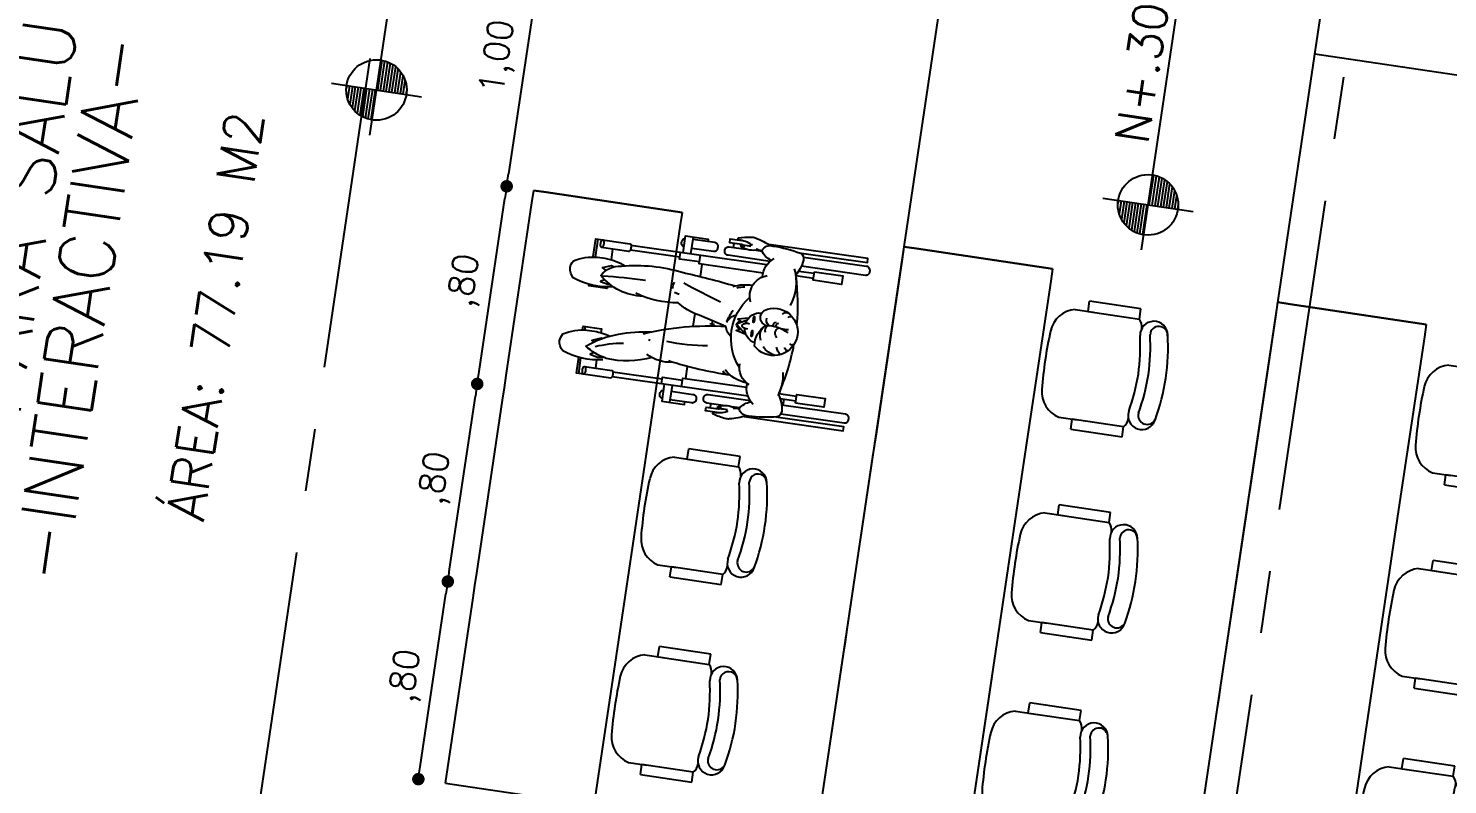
# Model space of a CAD drawing. Header units: millimetres. Extents: x 338 to 506, y 179 to 335.
# Drawn here: x 446.57 to 452.25, y 236.89 to 239.92 of the extents above; entities that cross this region are included whole.
import ezdxf
from ezdxf.enums import TextEntityAlignment as Align

# ---------------------------------------------------------------- set-up
doc = ezdxf.new("R2010")
doc.units = ezdxf.units.MM
doc.linetypes.add('CENTER', pattern=[2, 1.25, -0.25, 0.25, -0.25])
doc.linetypes.add('DASHED2', pattern=[0.375, 0.25, -0.125])
for name, color, linetype in [('EJES_DE_COLUMNA', 255, 'DASHED2'), ('MUEBLES_FIJOS', 145, 'Continuous'), ('MUROS', 32, 'Continuous'), ('PUPITRES', 8, 'Continuous'), ('TEXTO', 7, 'Continuous'), ('TEXTOS', 7, 'Continuous')]:
    doc.layers.add(name, color=color, linetype=linetype)
doc.styles.add('NOTAS', font='simplex.shx')
doc.styles.get("Standard").update_dxf_attribs({"font": 'ARIALUNI.ttf'})
doc.dimstyles.new('ROMANS', dxfattribs={"dimtxt": 0.1, "dimasz": 0.05, "dimexe": 0.04, "dimexo": 0.5, "dimgap": 0.05, "dimtad": 1, "dimtih": 1, "dimtoh": 1, "dimdec": 4, "dimzin": 5, "dimdsep": 46, "dimtxsty": 'Standard', "dimsah": 1, "dimcen": 0.05, "dimse1": 1, "dimse2": 1, "dimclrd": 7, "dimclre": 7, "dimclrt": 7, "dimadec": 0, "dimazin": 0, "dimtfac": 1, "dimtdec": 4, "dimtix": 1, "dimtmove": 2, "dimatfit": 3, "dimfxl": 1, "dimtolj": 1, "dimarcsym": 0})

# ---------------------------------------------------------------- blocks, each defined once
blk = doc.blocks.new('SILLA-AULA')
at = {"layer": 'PUPITRES'}
for p, q in [((-0.3089, 0.1635), (-0.3089, 0.0888)), ((0.1271, 0.1618), (0.1271, 0.0881)), ((-0.3498, 0.1091), (-0.3498, -0.0987)), ((-0.3498, 0.1091), (-0.3089, 0.1091)), ((-0.3089, -0.0987), (-0.3089, 0.1091)), ((0.1269, 0.1096), (0.168, 0.1096)), ((0.1271, 0.1088), (0.1271, -0.0982)), ((0.168, -0.0982), (0.168, 0.1096)), ((-0.3498, -0.0987), (-0.3089, -0.0987)), ((0.1271, -0.0982), (0.168, -0.0982))]:
    blk.add_line(p, q, dxfattribs=at)
for centre, radius, start, end in [((-0.2016, 0.1365), 0.1106, 94.0766, 165.8334), ((-0.0911, -1.4149), 1.6658, 85.9234, 94.0766), ((0.0195, 0.1365), 0.1106, 13.2566, 85.9234), ((-0.2542, -0.1649), 0.0553, 80.2478, 260.1012), ((-0.2715, -0.0584), 0.0549, 227.1618, 267.5717), ((-0.0727, 0.7859), 0.9127, 259.1286, 268.8433), ((-0.1095, 0.7859), 0.9127, 271.1567, 280.8714), ((0.072, -0.1649), 0.0553, 279.8988, 99.7522), ((0.0898, -0.0579), 0.0549, 270.7226, 312.8382), ((-0.2498, -0.1856), 0.0362, 85.0872, 250.3213), ((-0.0876, 0.6001), 0.7663, 258.0112, 281.9888), ((0.0746, -0.1846), 0.0352, 274.9128, 94.9128), ((-0.0911, 0.5988), 0.8362, 258.0899, 281.9101)]:
    blk.add_arc(centre, radius, start, end, dxfattribs=at)
blk = doc.blocks.new('A$CC5A4DC79')
at = {"layer": 'MUEBLES_FIJOS'}
for points in [[(0.1616, 1.0086, -0.145915), (0.1734, 1.1728, -0.176095), (0.212, 1.1913, -0.120542), (0.2402, 1.1817, -0.12727), (0.2691, 1.0891), (0.2693, 1.0588, -0.06651), (0.2589, 0.995)], [(0.4565, 1.0101, -0.145915), (0.4683, 1.1742, -0.176095), (0.5069, 1.1928, -0.120542), (0.5352, 1.1832, -0.12727), (0.5641, 1.0906), (0.5643, 1.0603, -0.089352), (0.5464, 0.9756)], [(0.1241, 1.0771), (0.1247, 0.9668, -0.206485), (0.1239, 0.9648, -0.096237), (0.1201, 0.9624, -0.053065), (0.1155, 0.9611, -0.040141), (0.1091, 0.9606, -0.040141), (0.1027, 0.9611, -0.053065), (0.098, 0.9623, -0.096237), (0.0942, 0.9647, -0.206485), (0.0934, 0.9666), (0.0927, 1.1052), (0.1568, 1.1055)], [(0.1988, 0.815, -0.12434), (0.1687, 0.9962, -0.099271), (0.2052, 1.0843, -0.089867), (0.2717, 0.9612, -0.062517), (0.2998, 0.8343)], [(0.564, 1.1075), (0.6363, 1.1079), (0.637, 0.9694, -0.206485), (0.6362, 0.9674, -0.096237), (0.6325, 0.965, -0.053065), (0.6278, 0.9637, -0.040141), (0.6214, 0.9632, -0.040141), (0.615, 0.9637, -0.053065), (0.6103, 0.9649, -0.096237), (0.6066, 0.9673, -0.206485), (0.6057, 0.9692), (0.6052, 1.0795)], [(0.2098, 1.0464, -0.05357), (0.2396, 0.937)], [(0.4363, 0.8874, -0.219174), (0.4945, 1.0662, -0.235211), (0.5432, 0.9897, -0.095726), (0.5546, 0.7456, -0.014959), (0.5318, 0.5283)], [(0.4941, 1.058, -0.022155), (0.5012, 0.8858)], [(0.4309, 0.7431, -0.106147), (0.444, 0.9175)], [(0.2881, 0.8642, -0.074469), (0.3662, 0.5407)], [(0.1924, 0.7297, -0.166769), (0.2087, 0.8381)], [(0.0424, 0.7506, -0.345501), (0.0577, 0.7627), (0.0609, 0.7628, -0.345501), (0.0763, 0.7508)], [(0.1751, 0.4934, -0.0383), (0.1952, 0.7481)], [(0.2786, 0.6018, -0.057811), (0.2711, 0.7658)], [(0.3295, 0.5164, -0.201962), (0.3662, 0.5407), (0.3946, 0.6529, -0.104766), (0.4339, 0.7477)], [(0.4843, 0.7729, -0.225235), (0.5107, 0.7699)], [(0.6563, 0.7537, -0.345501), (0.6716, 0.7658), (0.6748, 0.7659, -0.345501), (0.6902, 0.7539)], [(0.0769, 0.7191), (0.0774, 0.6313, -0.414214), (0.0616, 0.6154), (0.0585, 0.6154, -0.414214), (0.0426, 0.6311), (0.0421, 0.719)], [(0.4594, 0.577, -0.015142), (0.5122, 0.7324)], [(0.656, 0.7221), (0.6564, 0.6342, 0.414214), (0.6723, 0.6185), (0.6755, 0.6185, 0.414214), (0.6913, 0.6344), (0.6908, 0.7222)], [(0.0511, 0.5045), (0.0508, 0.5712, -0.414214), (0.0665, 0.5871), (0.0697, 0.5871, -0.414214), (0.0856, 0.5714), (0.0864, 0.4011)], [(0.6497, 0.404), (0.6488, 0.5742, -0.414214), (0.6646, 0.5901), (0.6677, 0.5901, -0.414214), (0.6836, 0.5744), (0.684, 0.5077)], [(0.0236, 0.4066, -0.035305), (0.0016, 0.4719, -0.099616), (0.0005, 0.4907, -0.036148), (0.011, 0.539, -0.848873), (0.0188, 0.5375, 0.109239), (0.0305, 0.484)], [(0.0364, 0.4859, 0.060435), (0.0353, 0.5172, -1.027599), (0.045, 0.5228, -0.204192), (0.0473, 0.4564)], [(0.043, 0.5249), (0.0454, 0.5174, -0.409041), (0.0442, 0.515), (0.0405, 0.5138, -0.425399), (0.0381, 0.515), (0.0356, 0.5235)], [(0.1545, 0.4266, -0.169592), (0.1937, 0.5187)], [(0.1752, 0.5074, -0.204778), (0.1886, 0.5251)], [(0.1753, 0.5192, -0.169214), (0.18, 0.5268)], [(0.2114, 0.4629, -0.372716), (0.4953, 0.4633)], [(0.3828, 0.5408, -0.154959), (0.4156, 0.5126)], [(0.3866, 0.5411, -0.019097), (0.4344, 0.5222)], [(0.5255, 0.521, -0.048411), (0.5345, 0.489)], [(0.5278, 0.5374, -0.11805), (0.5445, 0.459)], [(0.6883, 0.4596, -0.204192), (0.6899, 0.5261, -1.027599), (0.6996, 0.5205, 0.060435), (0.6989, 0.4892)], [(0.6993, 0.5268), (0.6969, 0.5184, -0.425399), (0.6945, 0.5171), (0.6908, 0.5183, -0.409041), (0.6896, 0.5206), (0.6919, 0.5282)], [(0.7048, 0.4874, 0.109239), (0.716, 0.541, -0.848873), (0.7238, 0.5426, -0.036148), (0.7347, 0.4944, -0.099616), (0.7339, 0.4756, -0.035305), (0.7125, 0.4101)], [(0.0286, 0.481, -0.156443), (0.0366, 0.4892)], [(0.0459, 0.4639, -0.043325), (0.0488, 0.4399)], [(0.1481, 0.4148, -0.307481), (0.2264, 0.4637)], [(0.3185, 0.4171, -0.322663), (0.369, 0.4649)], [(0.3617, 0.4871, -0.098684), (0.3804, 0.5007), (0.3462, 0.4569)], [(0.3682, 0.4526, -0.206665), (0.3743, 0.4752)], [(0.3739, 0.4747, -0.357088), (0.3806, 0.4767, -0.364202), (0.3897, 0.4486)], [(0.4036, 0.4608), (0.3804, 0.5007, -0.084764), (0.397, 0.4896)], [(0.3901, 0.4647, -0.360503), (0.4399, 0.4074)], [(0.478, 0.4574, -0.456148), (0.5916, 0.4073)], [(0.6869, 0.4432, -0.043325), (0.6896, 0.4672)], [(0.6986, 0.4926, -0.156443), (0.7067, 0.4844)], [(0.1289, 0.2939, -0.118792), (0.0633, 0.2695, -0.291241), (0.0375, 0.2851, -0.050107), (0.0241, 0.3985, -0.357352), (0.0483, 0.4402, -0.189775), (0.082, 0.3971)], [(0.0731, 0.3873, -0.244091), (0.1525, 0.4234)], [(0.3308, 0.3938, -0.266506), (0.3822, 0.3944)], [(0.5834, 0.4256, -0.244091), (0.6632, 0.3902)], [(0.6542, 0.4, -0.189775), (0.6874, 0.4435, -0.357352), (0.7121, 0.4019, -0.050107), (0.6998, 0.2884, -0.291241), (0.6742, 0.2726, -0.118792), (0.6083, 0.2963)], [(0.2801, 0.3281, -0.187029), (0.3072, 0.3808)], [(0.3507, 0.332, -0.526706), (0.3919, 0.3302)], [(0.3648, 0.3809, -0.204582), (0.3944, 0.3783)], [(0.3938, 0.3832, -0.163457), (0.3775, 0.2919)], [(0.3942, 0.3434, -0.381185), (0.4101, 0.3332)], [(0.395, 0.372, -0.286719), (0.4232, 0.3841)], [(0.3951, 0.3552, -0.362215), (0.4133, 0.3429)], [(0.2169, 0.2881, -0.125167), (0.1219, 0.2943)], [(0.1301, 0.2205), (0.1297, 0.2917, 0.058572), (0.3343, 0.2608)], [(0.2868, 0.3073, -0.181971), (0.3134, 0.3279)], [(0.3053, 0.2808, -0.322225), (0.3174, 0.2959)], [(0.3887, 0.2914, -0.013663), (0.3893, 0.3201)], [(0.6059, 0.2941, -0.055195), (0.4136, 0.2617)], [(0.4377, 0.2996, -0.385338), (0.4433, 0.2841)], [(0.448, 0.3247, -0.356157), (0.4554, 0.3012)], [(0.6337, 0.304, -0.197527), (0.4869, 0.2987)], [(0.0523, 0.2715), (0.0536, 0.0157, 0.414214), (0.0695, 0), (0.0726, 0, 0.414214), (0.0884, 0.0159), (0.0871, 0.2743)], [(0.334, 0.2613, -0.374897), (0.3341, 0.277)], [(0.6503, 0.2772), (0.6516, 0.0188, 0.414214), (0.6675, 0.003), (0.6707, 0.003, 0.414214), (0.6864, 0.0189), (0.6852, 0.2747)]]:
    blk.add_lwpolyline(points, format="xyb", dxfattribs=at)
for points in [[(0.0927, 1.0959), (0.1559, 1.0962)], [(0.2675, 1.1061), (0.2826, 1.1061), (0.2829, 1.0323), (0.2671, 1.0322)], [(0.2686, 1.0968), (0.2826, 1.0968)], [(0.4511, 1.0332), (0.4468, 1.0332), (0.4465, 1.107), (0.4507, 1.107)], [(0.4465, 1.0977), (0.4508, 1.0977)], [(0.5641, 1.0983), (0.6364, 1.0986)], [(0.1244, 1.0315), (0.1574, 1.0317)], [(0.1848, 1.047), (0.1754, 1.062), (0.1687, 1.0316), (0.1719, 1.0101)], [(0.2444, 1.025), (0.2452, 1.028), (0.2308, 1.0632), (0.2264, 1.0551)], [(0.4797, 1.0485), (0.4703, 1.0635), (0.4636, 1.0331), (0.4647, 1.0257)], [(0.5167, 1.0481), (0.5258, 1.0647), (0.5402, 1.0295), (0.5365, 1.0166)], [(0.562, 1.0337), (0.6054, 1.034)], [(0.1022, 0.4119), (0.0994, 0.9618)], [(0.1194, 0.7619), (0.1184, 0.9618)], [(0.6131, 0.7644), (0.6121, 0.9643)], [(0.6338, 0.4146), (0.631, 0.9645)], [(0.2705, 0.8363), (0.263, 0.8374)], [(0.1005, 0.7509), (0.032, 0.7506), (0.0325, 0.6594), (0.0424, 0.6595)], [(0.1004, 0.7618), (0.1273, 0.7619), (0.1277, 0.6812)], [(0.4654, 0.7453), (0.4697, 0.7643)], [(0.6056, 0.6836), (0.6052, 0.7643), (0.6321, 0.7645)], [(0.6321, 0.7536), (0.7006, 0.7539), (0.7011, 0.6628), (0.6911, 0.6628)], [(0.1007, 0.7193), (0.0322, 0.7189)], [(0.599, 0.4253), (0.5977, 0.6836), (0.6325, 0.6838)], [(0.6323, 0.7219), (0.7008, 0.7223)], [(0.1008, 0.6811), (0.1357, 0.6812), (0.137, 0.4229)], [(0.1357, 0.6693), (0.1848, 0.6696)], [(0.3471, 0.6704), (0.3986, 0.6706)], [(0.5483, 0.6714), (0.5977, 0.6717)], [(0.0194, 0.5251), (0.0191, 0.5718), (0.0349, 0.5719), (0.0352, 0.5228)], [(0.3572, 0.5968), (0.3769, 0.5969)], [(0.3671, 0.587), (0.367, 0.6067)], [(0.6997, 0.5262), (0.6995, 0.5752), (0.7153, 0.5753), (0.7155, 0.5286)], [(0.035, 0.5543), (0.0509, 0.5544)], [(0.6837, 0.5576), (0.6996, 0.5576)], [(0.0514, 0.4383), (0.0513, 0.4701)], [(0.3462, 0.4568), (0.3563, 0.4983), (0.3648, 0.4806)], [(0.4123, 0.4562), (0.4012, 0.4973), (0.3921, 0.4806)], [(0.6843, 0.4415), (0.6842, 0.4733)], [(0.0199, 0.4157), (0.0219, 0.0148), (0.0378, 0.0149), (0.0364, 0.2904)], [(0.7009, 0.2938), (0.7023, 0.0182), (0.7181, 0.0183), (0.7161, 0.4192)], [(0.6079, 0.2229), (0.6075, 0.2943)], [(0.6269, 0.223), (0.6266, 0.286)], [(0.1108, 0.2687), (0.0871, 0.2686)], [(0.1111, 0.2204), (0.1108, 0.2834)]]:
    blk.add_lwpolyline(points, dxfattribs=at)
for points in [[(0.1241, 1.0771, -0.206485), (0.1233, 1.0751, -0.096237), (0.1196, 1.0727, -0.053065), (0.1149, 1.0714, -0.040141), (0.1085, 1.0709, -0.040141), (0.1021, 1.0713, -0.053065), (0.0974, 1.0726, -0.096237), (0.0937, 1.0749, -0.206485), (0.0928, 1.0769, -0.206485), (0.0937, 1.0789, -0.096237), (0.0974, 1.0812, -0.053065), (0.1021, 1.0825, -0.040141), (0.1085, 1.0831, -0.040141), (0.1148, 1.0826, -0.053065), (0.1195, 1.0814, -0.096237), (0.1233, 1.079, -0.206485)], [(0.6052, 1.0795, -0.206485), (0.606, 1.0814, -0.096237), (0.6097, 1.0838, -0.053065), (0.6144, 1.0851, -0.040141), (0.6208, 1.0857, -0.040141), (0.6272, 1.0852, -0.053065), (0.6319, 1.0839, -0.096237), (0.6356, 1.0816, -0.206485), (0.6365, 1.0796, -0.206485), (0.6356, 1.0777, -0.096237), (0.6319, 1.0753, -0.053065), (0.6272, 1.074, -0.040141), (0.6209, 1.0734, -0.040141), (0.6145, 1.0739, -0.053065), (0.6098, 1.0752, -0.096237), (0.606, 1.0775, -0.206485)], [(0.3598, 0.2533, -0.613456), (0.305, 0.4161, -0.253101), (0.3938, 0.3832, -0.629795), (0.4514, 0.3989, -0.646191)], [(0.3534, 0.4357, -0.018085), (0.3585, 0.4356, -0.025216), (0.3621, 0.4351, -0.056665), (0.3653, 0.4342, -0.301466), (0.3657, 0.4336, -0.301466), (0.3653, 0.4331, -0.056665), (0.3621, 0.4321, -0.025216), (0.3585, 0.4316, -0.018085), (0.3534, 0.4314, -0.018085), (0.3484, 0.4316, -0.025216), (0.3448, 0.432, -0.056665), (0.3415, 0.433, -0.301466), (0.3412, 0.4335, -0.301466), (0.3415, 0.4341, -0.056665), (0.3448, 0.4351, -0.025216), (0.3484, 0.4355, -0.018085)], [(0.4225, 0.4339, -0.301466), (0.4221, 0.4334, -0.056665), (0.4189, 0.4324, -0.025216), (0.4153, 0.4319, -0.018085), (0.4102, 0.4317, -0.018085), (0.4051, 0.4319, -0.025216), (0.4015, 0.4323, -0.056665), (0.3983, 0.4332, -0.301466), (0.3979, 0.4338, -0.301466), (0.3983, 0.4344, -0.056665), (0.4015, 0.4353, -0.025216), (0.4051, 0.4358, -0.018085), (0.4102, 0.436, -0.018085), (0.4152, 0.4359, -0.025216), (0.4189, 0.4354, -0.056665), (0.4221, 0.4345, -0.301466)]]:
    blk.add_lwpolyline(points, format="xyb", close=True, dxfattribs=at)
for points in [[(0.1032, 0.2203), (0.138, 0.2205), (0.1386, 0.1054), (0.1038, 0.1052)], [(0.6348, 0.223), (0.6354, 0.1079), (0.6006, 0.1078), (0.6, 0.2229)]]:
    blk.add_lwpolyline(points, close=True, dxfattribs=at)
blk = doc.blocks.new('_DOT')
at = {"color": 0, "linetype": 'ByBlock'}
blk.add_line((-0.5, 0), (-1, 0), dxfattribs=at)
at = {"color": 0, "linetype": 'ByBlock', "const_width": 0.5}
blk.add_lwpolyline([(-0.25, 0, 1), (0.25, 0, 1)], format="xyb", close=True, dxfattribs=at)
blk = doc.blocks.new('*U595')
at = {"layer": 'PUPITRES', "color": 7, "style": 'NOTAS'}
blk.add_text('1,00', height=0.1, dxfattribs=at).set_placement((2.7696, 7.1977))
blk = doc.blocks.new('*D178')
at = {"layer": 'DEFPOINTS', "color": 0, "transparency": 16777216}
for p in [(2.4125, 7.1287), (2.4125, 7.0188), (3.4125, 7.0188)]:
    blk.add_point(p, dxfattribs=at)
at = {"layer": 'PUPITRES', "color": 7, "transparency": 16777216}
blk.add_line((3.3625, 7.1287), (2.4625, 7.1287), dxfattribs=at)
at = {"transparency": 16777216}
blk.add_blockref('*U595', (0, 0), dxfattribs=at)
at = {"layer": 'PUPITRES', "color": 7, "transparency": 16777216, "xscale": 0.05, "yscale": 0.05, "zscale": 0.05, "rotation": 180}
blk.add_blockref('_DOT', (2.4125, 7.1287), dxfattribs=at)
at = {"layer": 'PUPITRES', "color": 7, "transparency": 16777216, "xscale": 0.05, "yscale": 0.05, "zscale": 0.05}
blk.add_blockref('_DOT', (3.4125, 7.1287), dxfattribs=at)
blk = doc.blocks.new('*U596')
at = {"layer": 'PUPITRES', "color": 7, "style": 'NOTAS'}
blk.add_text(',80', height=0.1, dxfattribs=at).set_placement((1.9077, 7.1977))
blk = doc.blocks.new('*D179')
at = {"layer": 'DEFPOINTS', "color": 0, "transparency": 16777216}
for p in [(2.4125, 7.1287), (1.6125, 7.0188), (2.4125, 7.0188)]:
    blk.add_point(p, dxfattribs=at)
at = {"layer": 'PUPITRES', "color": 7, "transparency": 16777216}
blk.add_line((1.6625, 7.1287), (2.3625, 7.1287), dxfattribs=at)
at = {"transparency": 16777216}
blk.add_blockref('*U596', (0, 0), dxfattribs=at)
at = {"layer": 'PUPITRES', "color": 7, "transparency": 16777216, "xscale": 0.05, "yscale": 0.05, "zscale": 0.05, "rotation": 180}
blk.add_blockref('_DOT', (1.6125, 7.1287), dxfattribs=at)
at = {"layer": 'PUPITRES', "color": 7, "transparency": 16777216, "xscale": 0.05, "yscale": 0.05, "zscale": 0.05}
blk.add_blockref('_DOT', (2.4125, 7.1287), dxfattribs=at)
blk = doc.blocks.new('*U597')
at = {"layer": 'PUPITRES', "color": 7, "style": 'NOTAS'}
blk.add_text(',80', height=0.1, dxfattribs=at).set_placement((1.1077, 7.1977))
blk = doc.blocks.new('*D180')
at = {"layer": 'DEFPOINTS', "color": 0, "transparency": 16777216}
for p in [(1.6125, 7.1287), (0.8125, 7.0188), (1.6125, 7.0188)]:
    blk.add_point(p, dxfattribs=at)
at = {"layer": 'PUPITRES', "color": 7, "transparency": 16777216}
blk.add_line((0.8625, 7.1287), (1.5625, 7.1287), dxfattribs=at)
at = {"transparency": 16777216}
blk.add_blockref('*U597', (0, 0), dxfattribs=at)
at = {"layer": 'PUPITRES', "color": 7, "transparency": 16777216, "xscale": 0.05, "yscale": 0.05, "zscale": 0.05, "rotation": 180}
blk.add_blockref('_DOT', (0.8125, 7.1287), dxfattribs=at)
at = {"layer": 'PUPITRES', "color": 7, "transparency": 16777216, "xscale": 0.05, "yscale": 0.05, "zscale": 0.05}
blk.add_blockref('_DOT', (1.6125, 7.1287), dxfattribs=at)
blk = doc.blocks.new('*U598')
at = {"layer": 'PUPITRES', "color": 7, "style": 'NOTAS'}
blk.add_text(',80', height=0.1, dxfattribs=at).set_placement((0.3077, 7.1977))
blk = doc.blocks.new('*D181')
at = {"layer": 'DEFPOINTS', "color": 0, "transparency": 16777216}
for p in [(0.8125, 7.1287), (0.0125, 7.0188), (0.8125, 7.0188)]:
    blk.add_point(p, dxfattribs=at)
at = {"layer": 'PUPITRES', "color": 7, "transparency": 16777216}
blk.add_line((0.0625, 7.1287), (0.7625, 7.1287), dxfattribs=at)
at = {"transparency": 16777216}
blk.add_blockref('*U598', (0, 0), dxfattribs=at)
at = {"layer": 'PUPITRES', "color": 7, "transparency": 16777216, "xscale": 0.05, "yscale": 0.05, "zscale": 0.05, "rotation": 180}
blk.add_blockref('_DOT', (0.0125, 7.1287), dxfattribs=at)
at = {"layer": 'PUPITRES', "color": 7, "transparency": 16777216, "xscale": 0.05, "yscale": 0.05, "zscale": 0.05}
blk.add_blockref('_DOT', (0.8125, 7.1287), dxfattribs=at)
blk = doc.blocks.new('*X733')
at = {"color": 0}
for p, q in [((3.3644, 4.875), (3.3824, 4.875)), ((3.3644, 4.86), (3.4337, 4.86)), ((3.3644, 4.845), (3.4583, 4.845)), ((3.3644, 4.83), (3.4758, 4.83)), ((3.3644, 4.815), (3.489, 4.815)), ((3.3644, 4.8), (3.4993, 4.8)), ((3.3644, 4.785), (3.5073, 4.785)), ((3.3644, 4.77), (3.5134, 4.77)), ((3.3644, 4.755), (3.5178, 4.755)), ((3.3644, 4.74), (3.5206, 4.74)), ((3.3644, 4.725), (3.522, 4.725))]:
    blk.add_line(p, q, dxfattribs=at)
blk = doc.blocks.new('*X732')
at = {"color": 0}
for p, q in [((3.3644, 4.875), (3.3824, 4.875)), ((3.3644, 4.86), (3.4337, 4.86)), ((3.3644, 4.845), (3.4583, 4.845)), ((3.3644, 4.83), (3.4758, 4.83)), ((3.3644, 4.815), (3.489, 4.815)), ((3.3644, 4.8), (3.4993, 4.8)), ((3.3644, 4.785), (3.5073, 4.785)), ((3.3644, 4.77), (3.5134, 4.77)), ((3.3644, 4.755), (3.5178, 4.755)), ((3.3644, 4.74), (3.5206, 4.74)), ((3.3644, 4.725), (3.522, 4.725))]:
    blk.add_line(p, q, dxfattribs=at)
blk = doc.blocks.new('EJES_ESTRUCTURALES')
at = {"layer": 'EJES_DE_COLUMNA', "color": 9, "linetype": 'CENTER'}
for p, q in [((661.47768, 142.25478), (759.37077, 142.2588)), ((661.47762, 138.38925), (759.37071, 138.39325))]:
    blk.add_line(p, q, dxfattribs=at)
blk = doc.blocks.new('A$C6CF0B75F')
at = {"color": 18}
for p, q in [((-0.39895, 5.51877), (7.31465, 5.51877)), ((-0.07303, 4.00628), (6.94057, 4.00628)), ((3.4125, 4.00628), (6.6125, 4.00628)), ((3.4125, 3.40628), (3.4125, 4.00628))]:
    blk.add_line(p, q, dxfattribs=at)
at = {"layer": 'PUPITRES'}
for p, q in [((0.0125, 7.01877), (0.7625, 7.01877)), ((0.0125, 7.01877), (0.0125, 6.41877)), ((0.7625, 7.01877), (0.8125, 7.01877)), ((0.8125, 7.01877), (0.8625, 7.01877)), ((0.8625, 7.01877), (1.5625, 7.01877)), ((1.5625, 7.01877), (1.6125, 7.01877)), ((1.6125, 7.01877), (1.6625, 7.01877)), ((1.6625, 7.01877), (2.3625, 7.01877)), ((2.3625, 7.01877), (2.4125, 7.01877)), ((2.4125, 6.96877), (2.4125, 7.01877)), ((2.4125, 6.96877), (2.4125, 7.01877)), ((2.4125, 7.01877), (2.4125, 6.96877)), ((2.4125, 6.41877), (2.4125, 6.96877)), ((2.4125, 6.41877), (2.4125, 6.96877)), ((2.4125, 6.96877), (2.4125, 6.41877)), ((0.8625, 6.41877), (0.0125, 6.41877)), ((1.6625, 6.41877), (0.8625, 6.41877)), ((2.3625, 6.41877), (1.6625, 6.41877)), ((2.4125, 6.41877), (2.3625, 6.41877)), ((0.20279, 6.30662), (0.20279, 6.2319)), ((1.0028, 6.30662), (1.0028, 6.2319)), ((0.16184, 6.25218), (0.16184, 6.04441)), ((0.16184, 6.25218), (0.20279, 6.25218)), ((0.20279, 6.04441), (0.20279, 6.25218)), ((0.63856, 6.25267), (0.67969, 6.25267)), ((0.63874, 6.30491), (0.63874, 6.2312)), ((0.63874, 6.2519), (0.63874, 6.04491)), ((0.67969, 6.04491), (0.67969, 6.25267)), ((0.96185, 6.25218), (0.96185, 6.04441)), ((0.96185, 6.25218), (1.0028, 6.25218)), ((1.0028, 6.04441), (1.0028, 6.25218)), ((1.43857, 6.25267), (1.47971, 6.25267)), ((1.43876, 6.30491), (1.43876, 6.2312)), ((1.43876, 6.2519), (1.43876, 6.04491)), ((1.47971, 6.04491), (1.47971, 6.25267)), ((0.16184, 6.04441), (0.20279, 6.04441)), ((0.63874, 6.04491), (0.67969, 6.04491)), ((0.96185, 6.04441), (1.0028, 6.04441)), ((1.43876, 6.04491), (1.47971, 6.04491)), ((0.00785, 5.51877), (0.75785, 5.51877)), ((0.75785, 5.51877), (0.80785, 5.51877)), ((0.80785, 5.51877), (0.85785, 5.51877)), ((0.85785, 5.51877), (1.55785, 5.51877)), ((1.55785, 5.51877), (1.60785, 5.51877)), ((1.60785, 5.51877), (1.65785, 5.51877)), ((1.65785, 5.51877), (2.35785, 5.51877)), ((2.35785, 5.51877), (2.40785, 5.51877)), ((2.40785, 5.46877), (2.40785, 5.51877)), ((2.40785, 5.46877), (2.40785, 5.51877)), ((2.40785, 5.51877), (2.40785, 5.46877)), ((2.40785, 4.91877), (2.40785, 5.46877)), ((2.40785, 4.91877), (2.40785, 5.46877)), ((2.40785, 5.46877), (2.40785, 4.91877)), ((0.75785, 4.91877), (0.00785, 4.91877)), ((0.85785, 4.91877), (0.00785, 4.91877)), ((1.65785, 4.91877), (0.85785, 4.91877)), ((2.35785, 4.91877), (1.65785, 4.91877)), ((2.40785, 4.91877), (2.35785, 4.91877)), ((0.00785, 4.00628), (0.75785, 4.00628)), ((0.75785, 4.00628), (0.80785, 4.00628)), ((0.80785, 4.00628), (0.85785, 4.00628)), ((0.85785, 4.00628), (1.55785, 4.00628)), ((1.55785, 4.00628), (1.60785, 4.00628)), ((1.60785, 4.00628), (1.65785, 4.00628)), ((1.65785, 4.00628), (2.35785, 4.00628)), ((2.35785, 4.00628), (2.40785, 4.00628)), ((2.40785, 3.95628), (2.40785, 4.00628)), ((2.40785, 3.95628), (2.40785, 4.00628)), ((2.40785, 4.00628), (2.40785, 3.95628)), ((2.40785, 3.40628), (2.40785, 3.95628)), ((2.40785, 3.40628), (2.40785, 3.95628)), ((2.40785, 3.95628), (2.40785, 3.40628)), ((0.75785, 3.40628), (0.00785, 3.40628)), ((0.85785, 3.40628), (0.00785, 3.40628)), ((1.65785, 3.40628), (0.85785, 3.40628)), ((2.35785, 3.40628), (1.65785, 3.40628)), ((2.40785, 3.40628), (2.35785, 3.40628))]:
    blk.add_line(p, q, dxfattribs=at)
for centre, radius, start, end in [((0.30999, 6.27956), 0.11057, 94.0766, 165.83344), ((0.42056, 4.72821), 1.66585, 85.9234, 94.0766), ((0.53112, 6.27956), 0.11057, 13.25658, 85.9234), ((1.11001, 6.27956), 0.11057, 94.0766, 165.83344), ((1.22057, 4.72821), 1.66585, 85.9234, 94.0766), ((1.33114, 6.27956), 0.11057, 13.25658, 85.9234), ((0.25748, 5.97816), 0.05528, 80.24779, 260.10116), ((0.24011, 6.08466), 0.05489, 227.1618, 267.57171), ((0.43898, 6.92895), 0.91269, 259.12864, 268.84333), ((0.40214, 6.92895), 0.91269, 271.15667, 280.87136), ((0.58364, 5.97816), 0.05528, 279.89884, 99.75221), ((0.60142, 6.08516), 0.05489, 270.72261, 312.8382), ((1.0575, 5.97816), 0.05528, 80.24779, 260.10116), ((1.04013, 6.08466), 0.05489, 227.1618, 267.57171), ((1.239, 6.92895), 0.91269, 259.12864, 268.84333), ((1.20215, 6.92895), 0.91269, 271.15667, 280.87136), ((1.38365, 5.97816), 0.05528, 279.89884, 99.75221), ((1.40143, 6.08516), 0.05489, 270.72261, 312.8382), ((0.26181, 5.95746), 0.03621, 85.08724, 250.32125), ((0.42409, 6.74315), 0.76633, 258.01124, 281.98876), ((0.58628, 5.95852), 0.03515, 274.91276, 94.91276), ((1.06182, 5.95746), 0.03621, 85.08724, 250.32125), ((1.2241, 6.74315), 0.76633, 258.01124, 281.98876), ((1.3863, 5.95852), 0.03515, 274.91276, 94.91276), ((0.42056, 6.74193), 0.83623, 258.08993, 281.91007), ((1.22058, 6.74193), 0.83623, 258.08993, 281.91007)]:
    blk.add_arc(centre, radius, start, end, dxfattribs=at)
at = {"layer": 'MUROS'}
for p in [(0.50699, 4.6431), (1.30924, 4.6431), (2.1327, 4.6431), (0.50699, 3.1306), (1.30924, 3.1306), (2.1327, 3.1306)]:
    blk.add_blockref('SILLA-AULA', p, dxfattribs=at)
at = {"layer": 'PUPITRES'}
blk.add_blockref('A$CC5A4DC79', (1.62092, 5.6371), dxfattribs=at)
for base, p1, p2, picture, middle in [((0.8125, 7.12868), (0.0125, 7.01877), (0.8125, 7.01877), '*D181', (0.4125, 7.23821)), ((1.6125, 7.12868), (0.8125, 7.01877), (1.6125, 7.01877), '*D180', (1.2125, 7.23821)), ((2.4125, 7.12868), (1.6125, 7.01877), (2.4125, 7.01877), '*D179', (2.0125, 7.23821)), ((2.4125, 7.12868), (3.4125, 7.01877), (2.4125, 7.01877), '*D178', (2.9125, 7.23821))]:
    dim = blk.add_linear_dim(base=base, p1=p1, p2=p2, dimstyle='ROMANS', dxfattribs=at)
    dim.commit()
    dim.dimension.update_dxf_attribs({"geometry": picture, "text_midpoint": middle})
blk = doc.blocks.new('A$C7152A42C')
at = {"layer": 'TEXTOS'}
for p, q in [((65.38569, 47.11045), (65.38569, 46.74573)), ((65.20333, 46.92809), (66.35718, 46.92809)), ((65.38569, 43.98754), (65.38569, 43.62281)), ((65.20333, 43.80518), (66.35718, 43.80518))]:
    blk.add_line(p, q, dxfattribs=at)
for centre in [(65.38569, 46.92809), (65.38569, 43.80518)]:
    blk.add_circle(centre, 0.12099, dxfattribs=at)
at = {"layer": 'EJES_DE_COLUMNA'}
blk.add_blockref('EJES_ESTRUCTURALES', (-631.22088, -95.28525), dxfattribs=at)
at = {"layer": 'PUPITRES'}
blk.add_blockref('A$C6CF0B75F', (62.66844, 39.22703), dxfattribs=at)
at = {"layer": 'TEXTOS', "xscale": -0.767097312254375, "yscale": 0.767097312254375, "zscale": 0.767097312254375}
for p in [(67.96652, 43.3087), (67.96652, 40.18578)]:
    blk.add_blockref('*X733', p, dxfattribs=at)
at = {"layer": 'TEXTOS', "xscale": -0.767097312254375, "yscale": 0.767097312254375, "zscale": 0.767097312254375, "rotation": 180}
for p in [(62.80487, 50.54748), (62.80487, 47.42457)]:
    blk.add_blockref('*X732', p, dxfattribs=at)
at = {"layer": 'TEXTO', "style": 'NOTAS'}
blk.add_text('N+.30', height=0.135018, dxfattribs=at).set_placement((65.90561, 43.90867), align=Align.MIDDLE_CENTER)
at = {"layer": 'TEXTOS', "color": 5, "style": 'NOTAS'}
for s, height, p in [('AULA PARA SALUD', 0.2182743, (64.34538, 48.36657)), ('-INTERACTIVA-', 0.2182743, (64.34538, 48.08493)), ('ÁREA: 77.19 M2', 0.1527583, (64.39646, 47.51019))]:
    blk.add_text(s, height=height, dxfattribs=at).set_placement(p, align=Align.TOP_CENTER)

msp = doc.modelspace()

# ---------------------------------------------------------------- block references
at = {"layer": 'MUROS', "color": 32, "rotation": 81.53046525965426}
msp.add_blockref('A$C7152A42C', (484.7482, 168.0844), dxfattribs=at)

doc.saveas('drawing.dxf')
